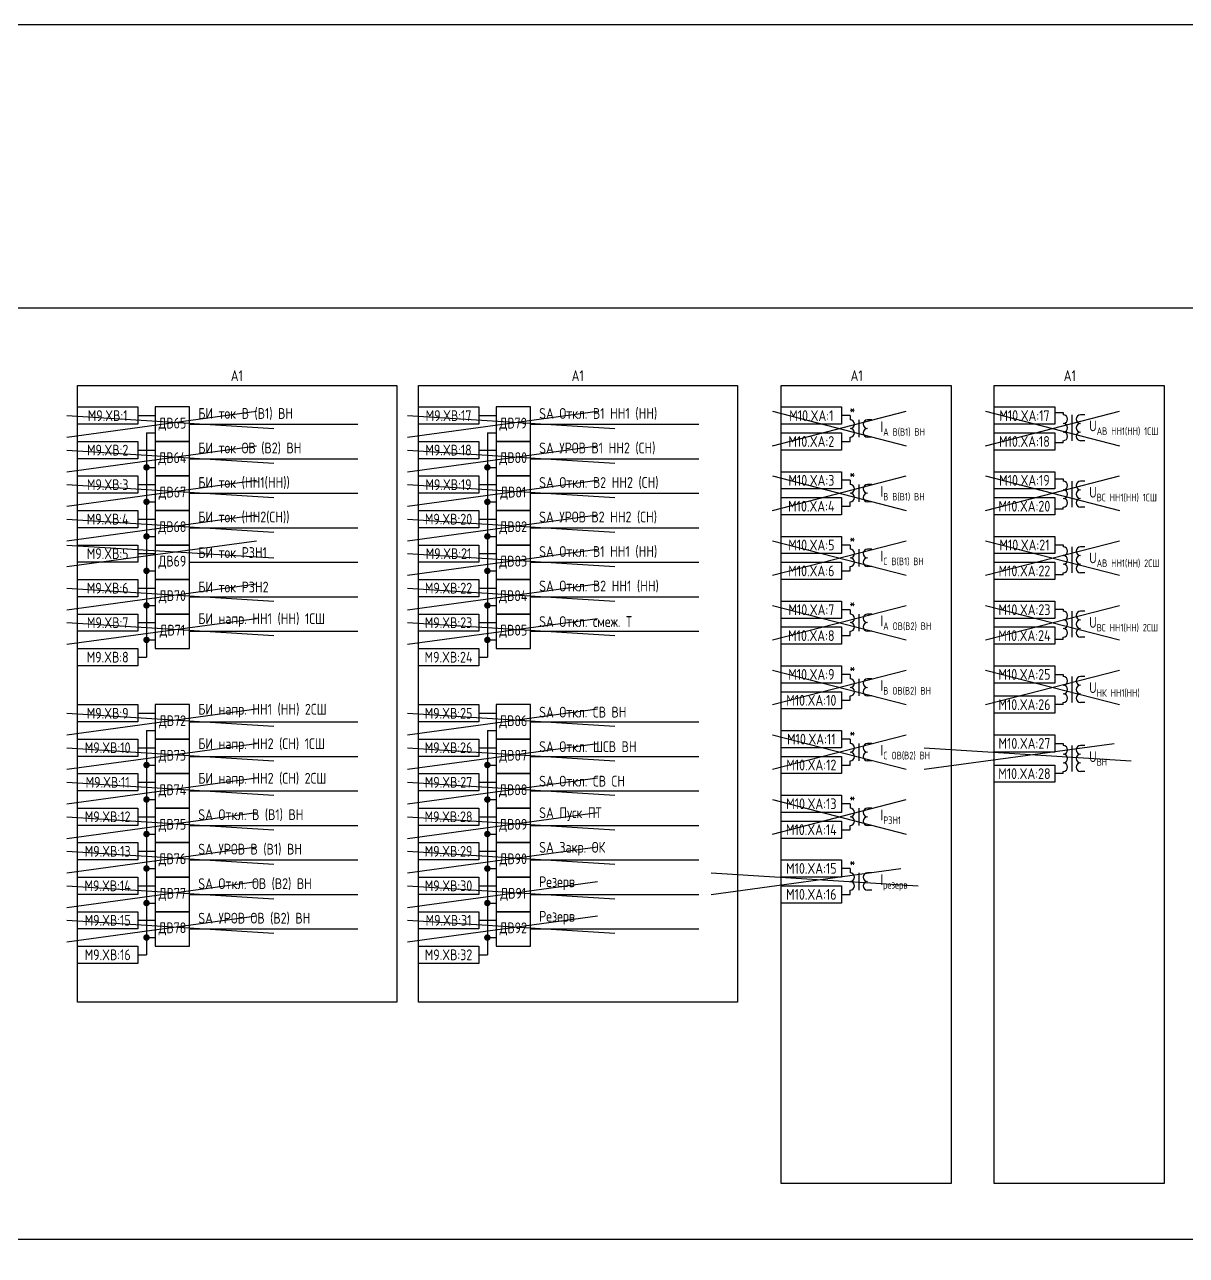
# Model space of a CAD drawing. Header units: millimetres. Extents: x -1117 to 4405, y -90 to 586.
# Drawn here: x -420 to -150.7, y 300.7 to 586 of the extents above; entities that cross this region are included whole.
import ezdxf

# ---------------------------------------------------------------- set-up
doc = ezdxf.new("R2010")
doc.units = ezdxf.units.MM
doc.styles.add('Gost_type_A', font='GOST_0.TTF')

# ---------------------------------------------------------------- blocks, each defined once
blk = doc.blocks.new('POINT')
at = {"const_width": 0.75}
blk.add_lwpolyline([(-0.375, 0, 1), (0.375, 0, 1)], format="xyb", close=True, dxfattribs=at)

msp = doc.modelspace()

# ---------------------------------------------------------------- linework, layer by layer
for p, q in [((-328.75, 502.36), (-254.75, 502.36)), ((-393.75, 495.36), (-389.75, 495.36)), ((-314.75, 495.36), (-310.75, 495.36)), ((-228.66, 495.36), (-230.66, 495.36)), ((-391.75, 491.36), (-389.75, 491.36)), ((-391.75, 491.36), (-391.75, 439.36)), ((-381.75, 493.36), (-342.75, 493.36)), ((-312.75, 491.36), (-310.75, 491.36)), ((-312.75, 491.36), (-312.75, 439.36)), ((-302.75, 493.36), (-263.75, 493.36)), ((-230.66, 489.36), (-228.66, 489.36)), ((-393.75, 487.36), (-389.75, 487.36)), ((-381.75, 485.36), (-342.75, 485.36)), ((-314.75, 487.36), (-310.75, 487.36)), ((-302.75, 485.36), (-263.75, 485.36)), ((-391.75, 483.36), (-389.75, 483.36)), ((-312.75, 483.36), (-310.75, 483.36)), ((-393.75, 479.36), (-389.75, 479.36)), ((-314.75, 479.36), (-310.75, 479.36)), ((-228.66, 480.36), (-230.66, 480.36)), ((-381.75, 477.36), (-342.75, 477.36)), ((-302.75, 477.36), (-263.75, 477.36)), ((-391.75, 475.36), (-389.75, 475.36)), ((-312.75, 475.36), (-310.75, 475.36)), ((-230.66, 474.36), (-228.66, 474.36)), ((-393.75, 471.36), (-389.75, 471.36)), ((-314.75, 471.36), (-310.75, 471.36)), ((-381.75, 469.36), (-342.75, 469.36)), ((-302.75, 469.36), (-263.75, 469.36)), ((-391.75, 467.36), (-389.75, 467.36)), ((-312.75, 467.36), (-310.75, 467.36)), ((-228.66, 465.36), (-230.66, 465.36)), ((-393.75, 463.36), (-389.75, 463.36)), ((-314.75, 463.36), (-310.75, 463.36)), ((-381.75, 461.36), (-342.75, 461.36)), ((-302.75, 461.36), (-263.75, 461.36)), ((-391.75, 459.36), (-389.75, 459.36)), ((-312.75, 459.36), (-310.75, 459.36)), ((-230.66, 459.36), (-228.66, 459.36)), ((-393.75, 455.36), (-389.75, 455.36)), ((-314.75, 455.36), (-310.75, 455.36)), ((-391.75, 451.36), (-389.75, 451.36)), ((-381.75, 453.36), (-342.75, 453.36)), ((-312.75, 451.36), (-310.75, 451.36)), ((-302.75, 453.36), (-263.75, 453.36)), ((-228.66, 450.36), (-230.66, 450.36)), ((-393.75, 447.36), (-389.75, 447.36)), ((-381.75, 445.36), (-342.75, 445.36)), ((-314.75, 447.36), (-310.75, 447.36)), ((-302.75, 445.36), (-263.75, 445.36)), ((-391.75, 443.36), (-389.75, 443.36)), ((-312.75, 443.36), (-310.75, 443.36)), ((-230.66, 444.36), (-228.66, 444.36)), ((-393.75, 439.36), (-391.75, 439.36)), ((-314.75, 439.36), (-312.75, 439.36)), ((-228.66, 435.36), (-230.66, 435.36)), ((-230.66, 429.36), (-228.66, 429.36)), ((-393.75, 426.36), (-389.75, 426.36)), ((-314.75, 426.36), (-310.75, 426.36)), ((-391.75, 422.36), (-389.75, 422.36)), ((-391.75, 422.36), (-391.75, 370.36)), ((-381.75, 424.36), (-342.75, 424.36)), ((-312.75, 422.36), (-310.75, 422.36)), ((-312.75, 422.36), (-312.75, 370.36)), ((-302.75, 424.36), (-263.75, 424.36)), ((-228.66, 420.36), (-230.66, 420.36)), ((-393.75, 418.36), (-389.75, 418.36)), ((-314.75, 418.36), (-310.75, 418.36)), ((-391.75, 414.36), (-389.75, 414.36)), ((-381.75, 416.36), (-342.75, 416.36)), ((-312.75, 414.36), (-310.75, 414.36)), ((-302.75, 416.36), (-263.75, 416.36)), ((-230.66, 414.36), (-228.66, 414.36)), ((-393.75, 410.36), (-389.75, 410.36)), ((-381.75, 408.36), (-342.75, 408.36)), ((-314.75, 410.36), (-310.75, 410.36)), ((-302.75, 408.36), (-263.75, 408.36)), ((-391.75, 406.36), (-389.75, 406.36)), ((-312.75, 406.36), (-310.75, 406.36)), ((-228.66, 405.36), (-230.66, 405.36)), ((-393.75, 402.36), (-389.75, 402.36)), ((-314.75, 402.36), (-310.75, 402.36)), ((-381.75, 400.36), (-342.75, 400.36)), ((-302.75, 400.36), (-263.75, 400.36)), ((-391.75, 398.36), (-389.75, 398.36)), ((-312.75, 398.36), (-310.75, 398.36)), ((-230.66, 399.36), (-228.66, 399.36)), ((-393.75, 394.36), (-389.75, 394.36)), ((-314.75, 394.36), (-310.75, 394.36)), ((-381.75, 392.36), (-342.75, 392.36)), ((-302.75, 392.36), (-263.75, 392.36)), ((-391.75, 390.36), (-389.75, 390.36)), ((-312.75, 390.36), (-310.75, 390.36)), ((-228.66, 390.37), (-230.66, 390.37)), ((-393.75, 386.36), (-389.75, 386.36)), ((-314.75, 386.36), (-310.75, 386.36)), ((-391.75, 382.36), (-389.75, 382.36)), ((-381.75, 384.36), (-342.75, 384.36)), ((-312.75, 382.36), (-310.75, 382.36)), ((-302.75, 384.36), (-263.75, 384.36)), ((-230.66, 384.37), (-228.66, 384.37)), ((-393.75, 378.36), (-389.75, 378.36)), ((-314.75, 378.36), (-310.75, 378.36)), ((-391.75, 374.36), (-389.75, 374.36)), ((-381.75, 376.36), (-342.75, 376.36)), ((-312.75, 374.36), (-310.75, 374.36)), ((-302.75, 376.36), (-263.75, 376.36)), ((-393.75, 370.36), (-391.75, 370.36)), ((-314.75, 370.36), (-312.75, 370.36))]:
    msp.add_line(p, q)
at = {"color": 6}
for p, q in [((-410.23, 490.36), (-366.23, 496.36)), ((-410.23, 495.36), (-362.23, 492.36)), ((-331.23, 490.36), (-287.23, 496.36)), ((-331.23, 495.36), (-283.23, 492.36)), ((-246.66, 496.36), (-215.66, 488.36)), ((-246.66, 488.36), (-215.66, 496.36)), ((-197.27, 496.36), (-166.27, 488.36)), ((-197.27, 488.36), (-166.27, 496.36)), ((-410.23, 482.36), (-366.23, 488.36)), ((-331.23, 482.36), (-287.23, 488.36)), ((-410.23, 487.36), (-362.23, 484.36)), ((-331.23, 487.36), (-283.23, 484.36)), ((-410.23, 474.36), (-366.23, 480.36)), ((-410.23, 479.36), (-362.23, 476.36)), ((-331.23, 474.36), (-287.23, 480.36)), ((-331.23, 479.36), (-283.23, 476.36)), ((-246.66, 481.36), (-215.66, 473.36)), ((-246.66, 473.36), (-215.66, 481.36)), ((-197.27, 481.36), (-166.27, 473.36)), ((-197.27, 473.36), (-166.27, 481.36)), ((-410.23, 466.36), (-366.23, 472.36)), ((-410.23, 471.36), (-362.23, 468.36)), ((-331.23, 466.36), (-287.23, 472.36)), ((-331.23, 471.36), (-283.23, 468.36)), ((-410.23, 460.36), (-366.23, 466.36)), ((-410.23, 465.36), (-362.23, 462.36)), ((-246.66, 466.36), (-215.66, 458.36)), ((-246.66, 458.36), (-215.66, 466.36)), ((-197.27, 466.36), (-166.27, 458.36)), ((-197.27, 458.36), (-166.27, 466.36)), ((-331.23, 458.36), (-287.23, 464.36)), ((-331.23, 463.36), (-283.23, 460.36)), ((-410.23, 450.36), (-366.23, 456.36)), ((-410.23, 455.36), (-362.23, 452.36)), ((-331.23, 450.36), (-287.23, 456.36)), ((-331.23, 455.36), (-283.23, 452.36)), ((-246.66, 451.36), (-215.66, 443.36)), ((-246.66, 443.36), (-215.66, 451.36)), ((-197.27, 451.36), (-166.27, 443.36)), ((-197.27, 443.36), (-166.27, 451.36)), ((-410.23, 442.36), (-366.23, 448.36)), ((-331.23, 442.36), (-287.23, 448.36)), ((-410.23, 447.36), (-362.23, 444.36)), ((-331.23, 447.36), (-283.23, 444.36)), ((-246.66, 436.36), (-215.66, 428.36)), ((-246.66, 428.36), (-215.66, 436.36)), ((-197.27, 436.36), (-166.27, 428.36)), ((-197.27, 428.36), (-166.27, 436.36)), ((-410.23, 421.36), (-366.23, 427.36)), ((-410.23, 426.36), (-362.23, 423.36)), ((-331.23, 421.36), (-287.23, 427.36)), ((-331.23, 426.36), (-283.23, 423.36)), ((-246.66, 421.36), (-215.66, 413.36)), ((-246.66, 413.36), (-215.66, 421.36)), ((-410.23, 413.36), (-366.23, 419.36)), ((-410.23, 418.36), (-362.23, 415.36)), ((-331.23, 413.36), (-287.23, 419.36)), ((-331.23, 418.36), (-283.23, 415.36)), ((-410.23, 405.36), (-366.23, 411.36)), ((-331.23, 405.36), (-287.23, 411.36)), ((-410.23, 410.36), (-362.23, 407.36)), ((-331.23, 410.36), (-283.23, 407.36)), ((-246.66, 406.36), (-215.66, 398.36)), ((-246.66, 398.36), (-215.66, 406.36)), ((-410.23, 397.36), (-366.23, 403.36)), ((-410.23, 402.36), (-362.23, 399.36)), ((-331.23, 397.36), (-287.23, 403.36)), ((-331.23, 402.36), (-283.23, 399.36)), ((-410.23, 389.36), (-366.23, 395.36)), ((-410.23, 394.36), (-362.23, 391.36)), ((-331.23, 389.36), (-287.23, 395.36)), ((-331.23, 394.36), (-283.23, 391.36)), ((-410.23, 381.36), (-366.23, 387.36)), ((-410.23, 386.36), (-362.23, 383.36)), ((-331.23, 381.36), (-287.23, 387.36)), ((-331.23, 386.36), (-283.23, 383.36)), ((-410.23, 373.36), (-366.23, 379.36)), ((-410.23, 378.36), (-362.23, 375.36)), ((-331.23, 373.36), (-287.23, 379.36)), ((-331.23, 378.36), (-283.23, 375.36))]:
    msp.add_line(p, q, dxfattribs=at)
at = {"ltscale": 4}
for p, q in [((-228.66, 495.36), (-228.66, 494.36)), ((-228.66, 494.86), (-228.66, 494.36)), ((-226.66, 494.36), (-226.66, 490.36)), ((-226.66, 494.36), (-226.66, 490.36)), ((-223.66, 494.36), (-224.66, 494.36)), ((-223.66, 494.36), (-224.66, 494.36)), ((-181.27, 496.05), (-179.27, 496.05)), ((-179.27, 496.05), (-179.27, 495.55)), ((-179.27, 496.05), (-179.27, 495.55)), ((-177.27, 495.55), (-177.27, 491.55)), ((-174.27, 495.55), (-175.27, 495.55)), ((-177.27, 493.55), (-177.27, 489.55)), ((-228.66, 489.36), (-228.66, 490.36)), ((-223.66, 490.36), (-224.66, 490.36)), ((-223.66, 490.36), (-224.66, 490.36)), ((-179.27, 489.05), (-181.27, 489.05)), ((-179.27, 489.05), (-179.27, 489.55)), ((-174.27, 489.55), (-175.27, 489.55)), ((-228.66, 480.36), (-228.66, 479.36)), ((-228.66, 479.86), (-228.66, 479.36)), ((-226.66, 479.36), (-226.66, 475.36)), ((-226.66, 479.36), (-226.66, 475.36)), ((-223.66, 479.36), (-224.66, 479.36)), ((-223.66, 479.36), (-224.66, 479.36)), ((-181.27, 480.67), (-179.27, 480.67)), ((-179.27, 480.67), (-179.27, 480.17)), ((-179.27, 480.67), (-179.27, 480.17)), ((-177.27, 480.17), (-177.27, 476.17)), ((-174.27, 480.17), (-175.27, 480.17)), ((-177.27, 478.17), (-177.27, 474.17)), ((-228.66, 474.36), (-228.66, 475.36)), ((-223.66, 475.36), (-224.66, 475.36)), ((-223.66, 475.36), (-224.66, 475.36)), ((-179.27, 473.67), (-181.27, 473.67)), ((-179.27, 473.67), (-179.27, 474.17)), ((-174.27, 474.17), (-175.27, 474.17)), ((-228.66, 465.36), (-228.66, 464.36)), ((-181.27, 465.44), (-179.27, 465.44)), ((-179.27, 465.44), (-179.27, 464.94)), ((-179.27, 465.44), (-179.27, 464.94)), ((-228.66, 464.86), (-228.66, 464.36)), ((-226.66, 464.36), (-226.66, 460.36)), ((-226.66, 464.36), (-226.66, 460.36)), ((-223.66, 464.36), (-224.66, 464.36)), ((-223.66, 464.36), (-224.66, 464.36)), ((-177.27, 464.94), (-177.27, 460.94)), ((-177.27, 462.94), (-177.27, 458.94)), ((-174.27, 464.94), (-175.27, 464.94)), ((-228.66, 459.36), (-228.66, 460.36)), ((-223.66, 460.36), (-224.66, 460.36)), ((-223.66, 460.36), (-224.66, 460.36)), ((-179.27, 458.44), (-181.27, 458.44)), ((-179.27, 458.44), (-179.27, 458.94)), ((-174.27, 458.94), (-175.27, 458.94)), ((-228.66, 450.36), (-228.66, 449.36)), ((-228.66, 449.86), (-228.66, 449.36)), ((-226.66, 449.36), (-226.66, 445.36)), ((-226.66, 449.36), (-226.66, 445.36)), ((-223.66, 449.36), (-224.66, 449.36)), ((-223.66, 449.36), (-224.66, 449.36)), ((-181.27, 450.49), (-179.27, 450.49)), ((-179.27, 450.49), (-179.27, 449.99)), ((-179.27, 450.49), (-179.27, 449.99)), ((-177.27, 449.99), (-177.27, 445.99)), ((-177.27, 447.99), (-177.27, 443.99)), ((-174.27, 449.99), (-175.27, 449.99)), ((-228.66, 444.36), (-228.66, 445.36)), ((-223.66, 445.36), (-224.66, 445.36)), ((-223.66, 445.36), (-224.66, 445.36)), ((-179.27, 443.49), (-181.27, 443.49)), ((-179.27, 443.49), (-179.27, 443.99)), ((-174.27, 443.99), (-175.27, 443.99)), ((-228.66, 435.36), (-228.66, 434.36)), ((-228.66, 434.86), (-228.66, 434.36)), ((-226.66, 434.36), (-226.66, 430.36)), ((-226.66, 434.36), (-226.66, 430.36)), ((-223.66, 434.36), (-224.66, 434.36)), ((-223.66, 434.36), (-224.66, 434.36)), ((-181.27, 435.36), (-179.27, 435.36)), ((-179.27, 435.36), (-179.27, 434.86)), ((-179.27, 435.36), (-179.27, 434.86)), ((-177.27, 434.86), (-177.27, 430.86)), ((-174.27, 434.86), (-175.27, 434.86)), ((-177.27, 432.86), (-177.27, 428.86)), ((-228.66, 429.36), (-228.66, 430.36)), ((-223.66, 430.36), (-224.66, 430.36)), ((-223.66, 430.36), (-224.66, 430.36)), ((-179.27, 428.36), (-181.27, 428.36)), ((-179.27, 428.36), (-179.27, 428.86)), ((-174.27, 428.86), (-175.27, 428.86)), ((-228.66, 420.36), (-228.66, 419.36)), ((-228.66, 419.86), (-228.66, 419.36)), ((-226.66, 419.36), (-226.66, 415.36)), ((-226.66, 419.36), (-226.66, 415.36)), ((-223.66, 419.36), (-224.66, 419.36)), ((-223.66, 419.36), (-224.66, 419.36)), ((-181.27, 419.36), (-179.27, 419.36)), ((-179.27, 419.36), (-179.27, 418.86)), ((-179.27, 419.36), (-179.27, 418.86)), ((-177.27, 418.86), (-177.27, 414.86)), ((-177.27, 416.86), (-177.27, 412.86)), ((-174.27, 418.86), (-175.27, 418.86)), ((-228.66, 414.36), (-228.66, 415.36)), ((-223.66, 415.36), (-224.66, 415.36)), ((-223.66, 415.36), (-224.66, 415.36)), ((-179.27, 412.36), (-181.27, 412.36)), ((-179.27, 412.36), (-179.27, 412.86)), ((-174.27, 412.86), (-175.27, 412.86)), ((-228.66, 405.36), (-228.66, 404.36)), ((-228.66, 404.86), (-228.66, 404.36)), ((-226.66, 404.36), (-226.66, 400.36)), ((-226.66, 404.36), (-226.66, 400.36)), ((-223.66, 404.36), (-224.66, 404.36)), ((-223.66, 404.36), (-224.66, 404.36)), ((-228.66, 399.36), (-228.66, 400.36)), ((-223.66, 400.36), (-224.66, 400.36)), ((-223.66, 400.36), (-224.66, 400.36)), ((-228.66, 390.37), (-228.66, 389.37)), ((-228.66, 389.87), (-228.66, 389.37)), ((-226.66, 389.37), (-226.66, 385.37)), ((-226.66, 389.37), (-226.66, 385.37)), ((-223.66, 389.37), (-224.66, 389.37)), ((-223.66, 389.37), (-224.66, 389.37)), ((-228.66, 384.37), (-228.66, 385.37)), ((-223.66, 385.37), (-224.66, 385.37)), ((-223.66, 385.37), (-224.66, 385.37))]:
    msp.add_line(p, q, dxfattribs=at)
at = {"color": 3}
for p, q in [((-211.52, 413.36), (-167.52, 419.36)), ((-211.52, 418.36), (-163.52, 415.36)), ((-260.92, 384.37), (-216.92, 390.37)), ((-260.92, 389.37), (-212.92, 386.37))]:
    msp.add_line(p, q, dxfattribs=at)
for points in [[(-1117.42, 586), (4404.54, 586), (4404.54, -90), (-1117.42, -90)], [(-1050, 520.36), (150.29, 520.36), (150.29, 304.36), (-1050, 304.36)], [(-407.75, 502.36), (-333.75, 502.36), (-333.75, 359.36), (-407.75, 359.36)], [(-328.75, 502.36), (-254.75, 502.36), (-254.75, 359.36), (-328.75, 359.36)], [(-244.66, 502.36), (-205.27, 502.36), (-205.27, 317.36), (-244.66, 317.36)], [(-195.27, 502.36), (-155.88, 502.36), (-155.88, 317.36), (-195.27, 317.36)], [(-407.75, 497.36), (-393.75, 497.36), (-393.75, 493.36), (-407.75, 493.36)], [(-328.75, 497.36), (-314.75, 497.36), (-314.75, 493.36), (-328.75, 493.36)], [(-244.66, 497.36), (-230.66, 497.36), (-230.66, 493.36), (-244.66, 493.36)], [(-195.27, 497.36), (-181.27, 497.36), (-181.27, 493.36), (-195.27, 493.36)], [(-244.66, 491.36), (-230.66, 491.36), (-230.66, 487.36), (-244.66, 487.36)], [(-195.27, 491.36), (-181.27, 491.36), (-181.27, 487.36), (-195.27, 487.36)], [(-407.75, 489.36), (-393.75, 489.36), (-393.75, 485.36), (-407.75, 485.36)], [(-328.75, 489.36), (-314.75, 489.36), (-314.75, 485.36), (-328.75, 485.36)], [(-244.66, 482.36), (-230.66, 482.36), (-230.66, 478.36), (-244.66, 478.36)], [(-195.27, 482.36), (-181.27, 482.36), (-181.27, 478.36), (-195.27, 478.36)], [(-407.75, 481.36), (-393.75, 481.36), (-393.75, 477.36), (-407.75, 477.36)], [(-328.75, 481.36), (-314.75, 481.36), (-314.75, 477.36), (-328.75, 477.36)], [(-244.66, 476.36), (-230.66, 476.36), (-230.66, 472.36), (-244.66, 472.36)], [(-195.27, 476.36), (-181.27, 476.36), (-181.27, 472.36), (-195.27, 472.36)], [(-407.75, 473.36), (-393.75, 473.36), (-393.75, 469.36), (-407.75, 469.36)], [(-328.75, 473.36), (-314.75, 473.36), (-314.75, 469.36), (-328.75, 469.36)], [(-407.75, 465.36), (-393.75, 465.36), (-393.75, 461.36), (-407.75, 461.36)], [(-328.75, 465.36), (-314.75, 465.36), (-314.75, 461.36), (-328.75, 461.36)], [(-244.66, 467.36), (-230.66, 467.36), (-230.66, 463.36), (-244.66, 463.36)], [(-195.27, 467.36), (-181.27, 467.36), (-181.27, 463.36), (-195.27, 463.36)], [(-244.66, 461.36), (-230.66, 461.36), (-230.66, 457.36), (-244.66, 457.36)], [(-195.27, 461.36), (-181.27, 461.36), (-181.27, 457.36), (-195.27, 457.36)], [(-407.75, 457.36), (-393.75, 457.36), (-393.75, 453.36), (-407.75, 453.36)], [(-328.75, 457.36), (-314.75, 457.36), (-314.75, 453.36), (-328.75, 453.36)], [(-244.66, 452.36), (-230.66, 452.36), (-230.66, 448.36), (-244.66, 448.36)], [(-195.27, 452.36), (-181.27, 452.36), (-181.27, 448.36), (-195.27, 448.36)], [(-407.75, 449.36), (-393.75, 449.36), (-393.75, 445.36), (-407.75, 445.36)], [(-328.75, 449.36), (-314.75, 449.36), (-314.75, 445.36), (-328.75, 445.36)], [(-244.66, 446.36), (-230.66, 446.36), (-230.66, 442.36), (-244.66, 442.36)], [(-195.27, 446.36), (-181.27, 446.36), (-181.27, 442.36), (-195.27, 442.36)], [(-407.75, 441.36), (-393.75, 441.36), (-393.75, 437.36), (-407.75, 437.36)], [(-328.75, 441.36), (-314.75, 441.36), (-314.75, 437.36), (-328.75, 437.36)], [(-244.66, 437.36), (-230.66, 437.36), (-230.66, 433.36), (-244.66, 433.36)], [(-195.27, 437.36), (-181.27, 437.36), (-181.27, 433.36), (-195.27, 433.36)], [(-244.66, 431.36), (-230.66, 431.36), (-230.66, 427.36), (-244.66, 427.36)], [(-407.75, 428.36), (-393.75, 428.36), (-393.75, 424.36), (-407.75, 424.36)], [(-328.75, 428.36), (-314.75, 428.36), (-314.75, 424.36), (-328.75, 424.36)], [(-195.27, 430.36), (-181.27, 430.36), (-181.27, 426.36), (-195.27, 426.36)], [(-244.66, 422.36), (-230.66, 422.36), (-230.66, 418.36), (-244.66, 418.36)], [(-407.75, 420.36), (-393.75, 420.36), (-393.75, 416.36), (-407.75, 416.36)], [(-328.75, 420.36), (-314.75, 420.36), (-314.75, 416.36), (-328.75, 416.36)], [(-195.27, 421.36), (-181.27, 421.36), (-181.27, 417.36), (-195.27, 417.36)], [(-244.66, 416.36), (-230.66, 416.36), (-230.66, 412.36), (-244.66, 412.36)], [(-195.27, 414.36), (-181.27, 414.36), (-181.27, 410.36), (-195.27, 410.36)], [(-407.75, 412.36), (-393.75, 412.36), (-393.75, 408.36), (-407.75, 408.36)], [(-328.75, 412.36), (-314.75, 412.36), (-314.75, 408.36), (-328.75, 408.36)], [(-244.66, 407.36), (-230.66, 407.36), (-230.66, 403.36), (-244.66, 403.36)], [(-407.75, 404.36), (-393.75, 404.36), (-393.75, 400.36), (-407.75, 400.36)], [(-328.75, 404.36), (-314.75, 404.36), (-314.75, 400.36), (-328.75, 400.36)], [(-244.66, 401.36), (-230.66, 401.36), (-230.66, 397.36), (-244.66, 397.36)], [(-407.75, 396.36), (-393.75, 396.36), (-393.75, 392.36), (-407.75, 392.36)], [(-328.75, 396.36), (-314.75, 396.36), (-314.75, 392.36), (-328.75, 392.36)], [(-244.66, 392.37), (-230.66, 392.37), (-230.66, 388.37), (-244.66, 388.37)], [(-407.75, 388.36), (-393.75, 388.36), (-393.75, 384.36), (-407.75, 384.36)], [(-328.75, 388.36), (-314.75, 388.36), (-314.75, 384.36), (-328.75, 384.36)], [(-244.66, 386.37), (-230.66, 386.37), (-230.66, 382.37), (-244.66, 382.37)], [(-407.75, 380.36), (-393.75, 380.36), (-393.75, 376.36), (-407.75, 376.36)], [(-328.75, 380.36), (-314.75, 380.36), (-314.75, 376.36), (-328.75, 376.36)], [(-407.75, 372.36), (-393.75, 372.36), (-393.75, 368.36), (-407.75, 368.36)], [(-328.75, 372.36), (-314.75, 372.36), (-314.75, 368.36), (-328.75, 368.36)]]:
    msp.add_lwpolyline(points, close=True)
at = {"ltscale": 4}
for points in [[(-389.75, 489.36), (-381.75, 489.36), (-381.75, 497.36), (-389.75, 497.36)], [(-310.75, 489.36), (-302.75, 489.36), (-302.75, 497.36), (-310.75, 497.36)], [(-389.75, 481.36), (-381.75, 481.36), (-381.75, 489.36), (-389.75, 489.36)], [(-310.75, 481.36), (-302.75, 481.36), (-302.75, 489.36), (-310.75, 489.36)], [(-389.75, 473.36), (-381.75, 473.36), (-381.75, 481.36), (-389.75, 481.36)], [(-310.75, 473.36), (-302.75, 473.36), (-302.75, 481.36), (-310.75, 481.36)], [(-389.75, 465.36), (-381.75, 465.36), (-381.75, 473.36), (-389.75, 473.36)], [(-310.75, 465.36), (-302.75, 465.36), (-302.75, 473.36), (-310.75, 473.36)], [(-389.75, 457.36), (-381.75, 457.36), (-381.75, 465.36), (-389.75, 465.36)], [(-310.75, 457.36), (-302.75, 457.36), (-302.75, 465.36), (-310.75, 465.36)], [(-389.75, 449.36), (-381.75, 449.36), (-381.75, 457.36), (-389.75, 457.36)], [(-310.75, 449.36), (-302.75, 449.36), (-302.75, 457.36), (-310.75, 457.36)], [(-389.75, 441.36), (-381.75, 441.36), (-381.75, 449.36), (-389.75, 449.36)], [(-310.75, 441.36), (-302.75, 441.36), (-302.75, 449.36), (-310.75, 449.36)], [(-389.75, 420.36), (-381.75, 420.36), (-381.75, 428.36), (-389.75, 428.36)], [(-310.75, 420.36), (-302.75, 420.36), (-302.75, 428.36), (-310.75, 428.36)], [(-389.75, 412.36), (-381.75, 412.36), (-381.75, 420.36), (-389.75, 420.36)], [(-310.75, 412.36), (-302.75, 412.36), (-302.75, 420.36), (-310.75, 420.36)], [(-389.75, 404.36), (-381.75, 404.36), (-381.75, 412.36), (-389.75, 412.36)], [(-310.75, 404.36), (-302.75, 404.36), (-302.75, 412.36), (-310.75, 412.36)], [(-389.75, 396.36), (-381.75, 396.36), (-381.75, 404.36), (-389.75, 404.36)], [(-310.75, 396.36), (-302.75, 396.36), (-302.75, 404.36), (-310.75, 404.36)], [(-389.75, 388.36), (-381.75, 388.36), (-381.75, 396.36), (-389.75, 396.36)], [(-310.75, 388.36), (-302.75, 388.36), (-302.75, 396.36), (-310.75, 396.36)], [(-389.75, 380.36), (-381.75, 380.36), (-381.75, 388.36), (-389.75, 388.36)], [(-310.75, 380.36), (-302.75, 380.36), (-302.75, 388.36), (-310.75, 388.36)], [(-389.75, 372.36), (-381.75, 372.36), (-381.75, 380.36), (-389.75, 380.36)], [(-310.75, 372.36), (-302.75, 372.36), (-302.75, 380.36), (-310.75, 380.36)]]:
    msp.add_lwpolyline(points, close=True, dxfattribs=at)
for centre, start, end in [((-228.66, 493.36), 270, 90), ((-228.66, 493.36), 270, 90), ((-224.66, 493.36), 90, 270), ((-224.66, 493.36), 90, 270), ((-179.27, 494.55), 270, 90), ((-175.27, 494.55), 90, 270), ((-175.27, 494.55), 90, 270), ((-228.66, 491.36), 270, 90), ((-228.66, 491.36), 270, 90), ((-224.66, 491.36), 90, 270), ((-224.66, 491.36), 90, 270), ((-179.27, 492.55), 270, 90), ((-179.27, 490.55), 270, 90), ((-175.27, 492.55), 90, 270), ((-175.27, 492.55), 90, 270), ((-175.27, 490.55), 90, 270), ((-228.66, 478.36), 270, 90), ((-228.66, 478.36), 270, 90), ((-224.66, 478.36), 90, 270), ((-224.66, 478.36), 90, 270), ((-179.27, 479.17), 270, 90), ((-175.27, 479.17), 90, 270), ((-175.27, 479.17), 90, 270), ((-228.66, 476.36), 270, 90), ((-228.66, 476.36), 270, 90), ((-224.66, 476.36), 90, 270), ((-224.66, 476.36), 90, 270), ((-179.27, 477.17), 270, 90), ((-175.27, 477.17), 90, 270), ((-175.27, 477.17), 90, 270), ((-179.27, 475.17), 270, 90), ((-175.27, 475.17), 90, 270), ((-228.66, 463.36), 270, 90), ((-228.66, 463.36), 270, 90), ((-228.66, 461.36), 270, 90), ((-228.66, 461.36), 270, 90), ((-224.66, 463.36), 90, 270), ((-224.66, 463.36), 90, 270), ((-224.66, 461.36), 90, 270), ((-224.66, 461.36), 90, 270), ((-179.27, 463.94), 270, 90), ((-179.27, 461.94), 270, 90), ((-175.27, 463.94), 90, 270), ((-175.27, 463.94), 90, 270), ((-175.27, 461.94), 90, 270), ((-175.27, 461.94), 90, 270), ((-179.27, 459.94), 270, 90), ((-175.27, 459.94), 90, 270), ((-228.66, 448.36), 270, 90), ((-228.66, 448.36), 270, 90), ((-224.66, 448.36), 90, 270), ((-224.66, 448.36), 90, 270), ((-179.27, 448.99), 270, 90), ((-179.27, 446.99), 270, 90), ((-175.27, 448.99), 90, 270), ((-175.27, 448.99), 90, 270), ((-175.27, 446.99), 90, 270), ((-175.27, 446.99), 90, 270), ((-228.66, 446.36), 270, 90), ((-228.66, 446.36), 270, 90), ((-224.66, 446.36), 90, 270), ((-224.66, 446.36), 90, 270), ((-179.27, 444.99), 270, 90), ((-175.27, 444.99), 90, 270), ((-228.66, 433.36), 270, 90), ((-228.66, 433.36), 270, 90), ((-224.66, 433.36), 90, 270), ((-224.66, 433.36), 90, 270), ((-179.27, 433.86), 270, 90), ((-175.27, 433.86), 90, 270), ((-175.27, 433.86), 90, 270), ((-228.66, 431.36), 270, 90), ((-228.66, 431.36), 270, 90), ((-224.66, 431.36), 90, 270), ((-224.66, 431.36), 90, 270), ((-179.27, 431.86), 270, 90), ((-179.27, 429.86), 270, 90), ((-175.27, 431.86), 90, 270), ((-175.27, 431.86), 90, 270), ((-175.27, 429.86), 90, 270), ((-228.66, 418.36), 270, 90), ((-228.66, 418.36), 270, 90), ((-228.66, 416.36), 270, 90), ((-228.66, 416.36), 270, 90), ((-224.66, 418.36), 90, 270), ((-224.66, 418.36), 90, 270), ((-224.66, 416.36), 90, 270), ((-224.66, 416.36), 90, 270), ((-179.27, 417.86), 270, 90), ((-179.27, 415.86), 270, 90), ((-175.27, 417.86), 90, 270), ((-175.27, 417.86), 90, 270), ((-175.27, 415.86), 90, 270), ((-175.27, 415.86), 90, 270), ((-179.27, 413.86), 270, 90), ((-175.27, 413.86), 90, 270), ((-228.66, 403.36), 270, 90), ((-228.66, 403.36), 270, 90), ((-228.66, 401.36), 270, 90), ((-228.66, 401.36), 270, 90), ((-224.66, 403.36), 90, 270), ((-224.66, 403.36), 90, 270), ((-224.66, 401.36), 90, 270), ((-224.66, 401.36), 90, 270), ((-228.66, 388.37), 270, 90), ((-228.66, 388.37), 270, 90), ((-224.66, 388.37), 90, 270), ((-224.66, 388.37), 90, 270), ((-228.66, 386.37), 270, 90), ((-228.66, 386.37), 270, 90), ((-224.66, 386.37), 90, 270), ((-224.66, 386.37), 90, 270)]:
    msp.add_arc(centre, 1, start, end, dxfattribs=at)

# ---------------------------------------------------------------- block references
for p in [(-391.75, 483.36), (-312.75, 483.36), (-391.75, 475.36), (-312.75, 475.36), (-391.75, 467.36), (-312.75, 467.36), (-391.75, 459.36), (-312.75, 459.36), (-391.75, 451.36), (-312.75, 451.36), (-391.75, 443.36), (-312.75, 443.36), (-391.75, 414.36), (-312.75, 414.36), (-391.75, 406.36), (-312.75, 406.36), (-391.75, 398.36), (-312.75, 398.36), (-391.75, 390.36), (-312.75, 390.36), (-391.75, 382.36), (-312.75, 382.36), (-391.75, 374.36), (-312.75, 374.36)]:
    msp.add_blockref('POINT', p)

# ---------------------------------------------------------------- texts
at = {"char_height": 2.5, "attachment_point": 8, "line_spacing_factor": 0.9, "style": 'Gost_type_A'}
for insert, width in [((-370.81, 503.36), 73.8762), ((-291.81, 503.36), 73.8762), ((-227.16, 503.36), 35), ((-177.77, 503.36), 35)]:
    msp.add_mtext('A1', dxfattribs=dict(at, insert=insert, width=width))
at = {"char_height": 2.5, "style": 'Gost_type_A'}
for s, insert, width, attachment_point in [('M9.XВ:1', (-400.75, 495.36), 14, 5), ('БИ ток В (В1) ВН', (-379.75, 494.36), 29.668, 7), ('M9.XВ:17', (-321.75, 495.36), 14, 5), ('SA Откл. В1 НН1 (НН) ', (-300.75, 494.36), 36.4793, 7), ('M10.XA:1', (-237.66, 495.36), 14, 5), ('*', (-228.16, 496.86), 3, 5), ('M10.XA:17', (-188.27, 495.36), 14, 5), ('ДВ65', (-385.75, 493.36), 7.9998, 5), ('ДВ79', (-306.75, 493.36), 7.9998, 5), ('\\A1;I{\\H0.7x;\\S^ A B(B1) BH;}', (-221.66, 492.36), 8, 4), ('\\A1;U{\\H0.7x;\\S^ АВ НН1(НН) 1СШ;}', (-173.27, 492.55), 12, 4), ('M9.XВ:2', (-400.75, 487.36), 14, 5), ('БИ ток ОВ (В2) ВН', (-379.75, 486.36), 30.6324, 7), ('M9.XВ:18', (-321.75, 487.36), 14, 5), ('SA УРОВ В1 НН2 (СН) ', (-300.75, 486.36), 29.7907, 7), ('M10.XA:2', (-237.67, 489.36), 14.018, 5), ('M10.XA:18', (-188.28, 489.36), 14.018, 5), ('ДВ64', (-385.75, 485.36), 7.9998, 5), ('ДВ80', (-306.75, 485.36), 7.9998, 5), ('M9.XВ:3', (-400.75, 479.36), 14, 5), ('БИ ток (НН1(НН))', (-379.75, 478.36), 30.6324, 7), ('M9.XВ:19', (-321.75, 479.36), 14, 5), ('SA Откл. В2 НН2 (СН) ', (-300.75, 478.36), 36.4793, 7), ('M10.XA:3', (-237.66, 480.36), 14, 5), ('*', (-228.16, 481.86), 3, 5), ('M10.XA:19', (-188.27, 480.36), 14, 5), ('ДВ67', (-385.75, 477.36), 7.9998, 5), ('ДВ81', (-306.75, 477.36), 7.9998, 5), ('\\A1;I{\\H0.7x;\\S^ B B(B1) BH;}', (-221.66, 477.36), 8, 4), ('\\A1;U{\\H0.7x;\\S^ ВС НН1(НН) 1СШ;}', (-173.27, 477.17), 12, 4), ('M10.XA:4', (-237.67, 474.36), 14.018, 5), ('M10.XA:20', (-188.28, 474.36), 14.018, 5), ('M9.XВ:4', (-400.75, 471.36), 14, 5), ('ДВ68', (-385.75, 469.36), 7.9998, 5), ('БИ ток (НН2(СН))', (-379.75, 470.36), 27.8465, 7), ('M9.XВ:20', (-321.75, 471.36), 14, 5), ('ДВ82', (-306.75, 469.36), 7.9998, 5), ('SA УРОВ В2 НН2 (СН) ', (-300.75, 470.36), 29.7907, 7), ('SA Откл. В1 НН1 (НН) ', (-300.75, 462.36), 36.4793, 7), ('M10.XA:5', (-237.66, 465.36), 14, 5), ('*', (-228.16, 466.86), 3, 5), ('M10.XA:21', (-188.27, 465.36), 14, 5), ('M9.XВ:5', (-400.75, 463.36), 14, 5), ('ДВ69', (-385.75, 461.36), 7.9998, 5), ('\\pxt1;БИ ток РЗН1', (-379.75, 462.36), 27.8465, 7), ('M9.XВ:21', (-321.75, 463.36), 14, 5), ('ДВ83', (-306.75, 461.36), 7.9998, 5), ('\\A1;I{\\H0.7x;\\S^ C B(B1) BH;}', (-221.66, 462.36), 8, 4), ('\\A1;U{\\H0.7x;\\S^ АВ НН1(НН) 2СШ;}', (-173.27, 461.94), 9.8643, 4), ('M10.XA:6', (-237.67, 459.36), 14.018, 5), ('M10.XA:22', (-188.28, 459.36), 14.018, 5), ('M9.XВ:6', (-400.75, 455.36), 14, 5), ('БИ ток РЗН2', (-379.75, 454.36), 27.8465, 7), ('M9.XВ:22', (-321.75, 455.36), 14, 5), ('SA Откл. В2 НН1 (НН) ', (-300.75, 454.36), 36.4793, 7), ('ДВ70', (-385.75, 453.36), 7.9998, 5), ('ДВ84', (-306.75, 453.36), 7.9998, 5), ('M10.XA:7', (-237.66, 450.36), 14, 5), ('*', (-228.16, 451.86), 3, 5), ('M10.XA:23', (-188.27, 450.36), 14, 5), ('M9.XВ:7', (-400.75, 447.36), 14, 5), ('БИ напр. НН1 (НН) 1СШ', (-379.75, 446.36), 33.5921, 7), ('M9.XВ:23', (-321.75, 447.36), 14, 5), ('SA Откл. смеж. Т', (-300.75, 446.36), 36.4793, 7), ('\\A1;I{\\H0.7x;\\S^ A OB(B2) BH;}', (-221.66, 447.36), 8, 4), ('\\A1;U{\\H0.7x;\\S^ ВС НН1(НН) 2СШ;}', (-173.27, 446.99), 12, 4), ('ДВ71', (-385.75, 445.36), 7.9998, 5), ('ДВ85', (-306.75, 445.36), 7.9998, 5), ('M10.XA:8', (-237.67, 444.36), 14.018, 5), ('M10.XA:24', (-188.28, 444.36), 14.018, 5), ('M9.XВ:8', (-400.75, 439.36), 14, 5), ('M9.XВ:24', (-321.75, 439.36), 14, 5), ('M10.XA:9', (-237.66, 435.36), 14, 5), ('*', (-228.16, 436.86), 3, 5), ('M10.XA:25', (-188.28, 435.36), 14.018, 5), ('\\A1;I{\\H0.7x;\\S^ B OB(B2) BH;}', (-221.66, 432.36), 8, 4), ('\\A1;U{\\H0.7x;\\S^ НК НН1(НН);}', (-173.27, 431.86), 12, 4), ('БИ напр. НН1 (НН) 2СШ', (-379.75, 425.36), 33.1929, 7), ('M10.XA:10', (-237.67, 429.36), 14.018, 5), ('M10.XA:26', (-188.28, 428.36), 14.018, 5), ('M9.XВ:9', (-400.75, 426.36), 14, 5), ('ДВ72', (-385.75, 424.36), 7.9998, 5), ('M9.XВ:25', (-321.75, 426.36), 14, 5), ('ДВ86', (-306.75, 424.36), 7.9998, 5), ('SA Откл. СВ ВН', (-300.75, 425.36), 36.4793, 7), ('M9.XВ:10', (-400.75, 418.36), 14, 5), ('\\pxt9;БИ напр. НН2 (СН) 1СШ', (-379.75, 417.36), 39.1584, 7), ('M9.XВ:26', (-321.75, 418.36), 14, 5), ('SA Откл. ШСВ ВН', (-300.75, 417.36), 36.4793, 7), ('M10.XA:11', (-237.66, 420.36), 14, 5), ('*', (-228.16, 421.86), 3, 5), ('M10.XA:27', (-188.28, 419.36), 14.018, 5), ('ДВ73', (-385.75, 416.36), 7.9998, 5), ('ДВ87', (-306.75, 416.36), 7.9998, 5), ('\\A1;I{\\H0.7x;\\S^ C OB(B2) BH;}', (-221.66, 417.36), 8, 4), ('\\A1;U{\\H0.7x;\\S^ ВН;}', (-173.27, 415.86), 12, 4), ('M10.XA:12', (-237.67, 414.36), 14.018, 5), ('M9.XВ:11', (-400.75, 410.36), 14, 5), ('БИ напр. НН2 (СН) 2СШ', (-379.75, 409.36), 36.1092, 7), ('M9.XВ:27', (-321.75, 410.36), 14, 5), ('SA Откл. СВ СН', (-300.75, 409.36), 36.4793, 7), ('M10.XA:28', (-188.28, 412.36), 14.018, 5), ('ДВ74', (-385.75, 408.36), 7.9998, 5), ('ДВ88', (-306.75, 408.36), 7.9998, 5), ('M10.XA:13', (-237.66, 405.37), 14, 5), ('*', (-228.16, 406.86), 3, 5), ('M9.XВ:12', (-400.75, 402.36), 14, 5), ('SA Откл. В (В1) ВН', (-379.75, 401.36), 36.4793, 7), ('M9.XВ:28', (-321.75, 402.36), 14, 5), ('\\pxt14;SA Пуск ПТ', (-300.75, 401.36), 36.4793, 7), ('\\A1;I{\\H0.7x;\\S^ РЗН1;}', (-221.66, 402.36), 8, 4), ('ДВ75', (-385.75, 400.36), 7.9998, 5), ('ДВ89', (-306.75, 400.36), 7.9998, 5), ('M10.XA:14', (-237.67, 399.36), 14.018, 5), ('M9.XВ:13', (-400.75, 394.36), 14, 5), ('ДВ76', (-385.75, 392.36), 7.9998, 5), ('SA УРОВ В (В1) ВН', (-379.75, 393.36), 27.8465, 7), ('M9.XВ:29', (-321.75, 394.36), 14, 5), ('ДВ90', (-306.75, 392.36), 7.9998, 5), ('SA Закр. ОК', (-300.75, 393.36), 36.4793, 7), ('M10.XA:15', (-237.66, 390.38), 14, 5), ('*', (-228.16, 391.87), 3, 5), ('SA Откл. ОВ (В2) ВН', (-379.75, 385.36), 36.4793, 7), ('Резерв', (-300.75, 385.36), 40.0707, 7), ('\\A1;I{\\H0.7x;\\S^ резерв;}', (-221.66, 387.37), 8, 4), ('M9.XВ:14', (-400.75, 386.36), 14, 5), ('ДВ77', (-385.75, 384.36), 7.9998, 5), ('M9.XВ:30', (-321.75, 386.36), 14, 5), ('ДВ91', (-306.75, 384.36), 7.9998, 5), ('M10.XA:16', (-237.67, 384.37), 14.018, 5), ('M9.XВ:15', (-400.75, 378.36), 14, 5), ('SA УРОВ ОВ (В2) ВН', (-379.75, 377.36), 29.7907, 7), ('M9.XВ:31', (-321.75, 378.36), 14, 5), ('Резерв', (-300.75, 377.36), 38, 7), ('ДВ78', (-385.75, 376.36), 7.9998, 5), ('ДВ92', (-306.75, 376.36), 7.9998, 5), ('M9.XВ:16', (-400.75, 370.36), 14, 5), ('M9.XВ:32', (-321.75, 370.36), 14, 5)]:
    msp.add_mtext(s, dxfattribs=dict(at, insert=insert, width=width, attachment_point=attachment_point))

doc.saveas('drawing.dxf')
